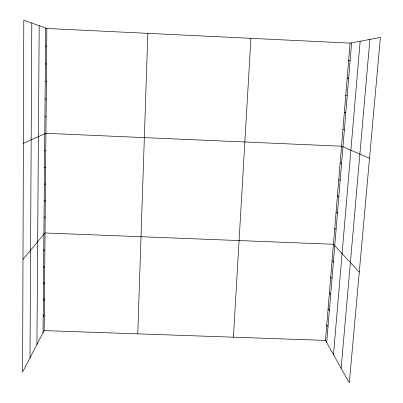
<?xml version="1.0" encoding="UTF-8"?>
<svg xmlns="http://www.w3.org/2000/svg" width="403" height="403" viewBox="0 0 403 403"><rect width="100%" height="100%" fill="white"/><g stroke="black" fill="none" stroke-linecap="round" stroke-linejoin="round"><path stroke-width="0.6" d="M30.008 357.824L31.797 23.036M36.93 344.494L39.202 25.711M43.045 332.707L45.7 28.059M44.144 330.596L46.864 28.477L23.802 20.15L22.603 372.085L44.144 330.596L325.478 340.394L349.315 382.85L380.397 37.479L350.076 43.116L46.864 28.477M137.771 333.855L147.836 33.353M233.423 337.19L250.923 38.33M325.478 340.394L350.076 43.116M326.697 342.56L351.602 42.834M333.477 354.64L360.161 41.242M341.134 368.277L369.899 39.434M43.186 316.652L44.285 314.662M43.328 300.462L44.431 298.593M43.469 284.13L44.577 282.392M43.615 267.663L44.723 266.056M43.756 251.054L44.874 249.578M22.991 259.346L45.02 232.964L333.432 244.263L359.285 272.111M44.048 217.907L45.166 216.698M44.189 201.369L45.317 200.301M44.335 184.695L45.463 183.763M44.481 167.88L45.615 167.089M44.632 150.924L45.766 150.274M23.384 143.307L45.917 133.317L341.543 146.208L369.531 158.238M44.929 116.573L46.073 116.215M45.081 99.173L46.229 98.967M348.62 60.667L350.131 60.536M45.237 81.628L46.385 81.572M347.185 78.066L348.676 78.086M45.388 63.926L46.541 64.027M345.754 95.315L347.23 95.491M344.338 112.422L345.794 112.744M45.544 46.068L46.703 46.33M342.938 129.388L344.374 129.857M340.162 162.893L341.563 163.643M338.797 179.436L340.177 180.322M337.437 195.843L338.802 196.866M336.092 212.114L337.442 213.273M334.757 228.254L336.087 229.544M332.077 260.62L333.377 262.167M330.737 276.841L332.017 278.513M329.407 292.926L330.672 294.729M328.087 308.879L329.337 310.804M326.778 324.702L328.012 326.752"/></g></svg>
